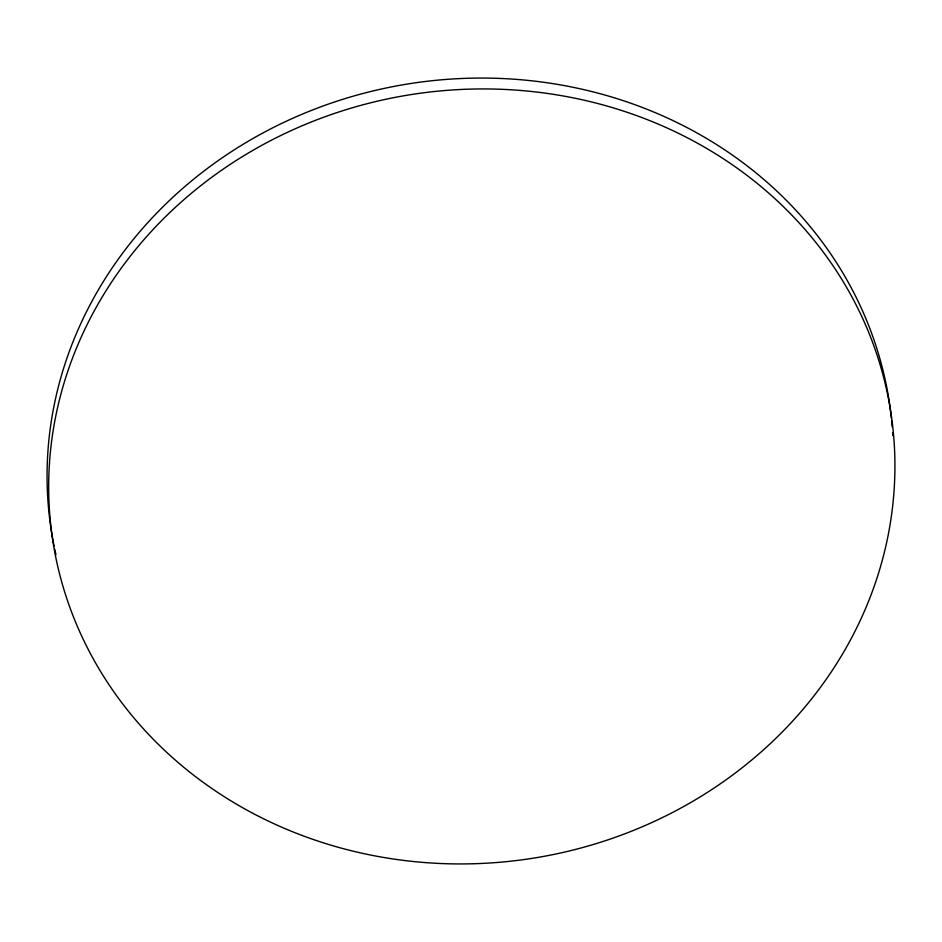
<?xml version="1.0" encoding="UTF-8"?>
<svg xmlns="http://www.w3.org/2000/svg" width="942" height="942" viewBox="0 0 942 942"><rect width="100%" height="100%" fill="white"/><g stroke="black" fill="none" stroke-linecap="round" stroke-linejoin="round"><path stroke-width="1.41" d="M54.094 546.148A423.9 386.644 -8.5 0 1 411.501 83.391A423.9 386.644 -8.5 0 1 891.367 418.154M891.662 421.062A423.9 386.644 -8.5 0 1 892.18 426.879M892.592 432.708A423.9 386.644 -8.5 0 1 892.769 435.628M55.943 554.72A423.9 386.644 -8.5 0 1 54.695 549.009M302.076 835.448A423.9 386.644 -8.5 0 0 892.333 423.229A423.9 386.644 -8.5 0 0 221.017 170.632A423.9 386.644 -8.5 0 0 302.076 835.448"/></g></svg>
